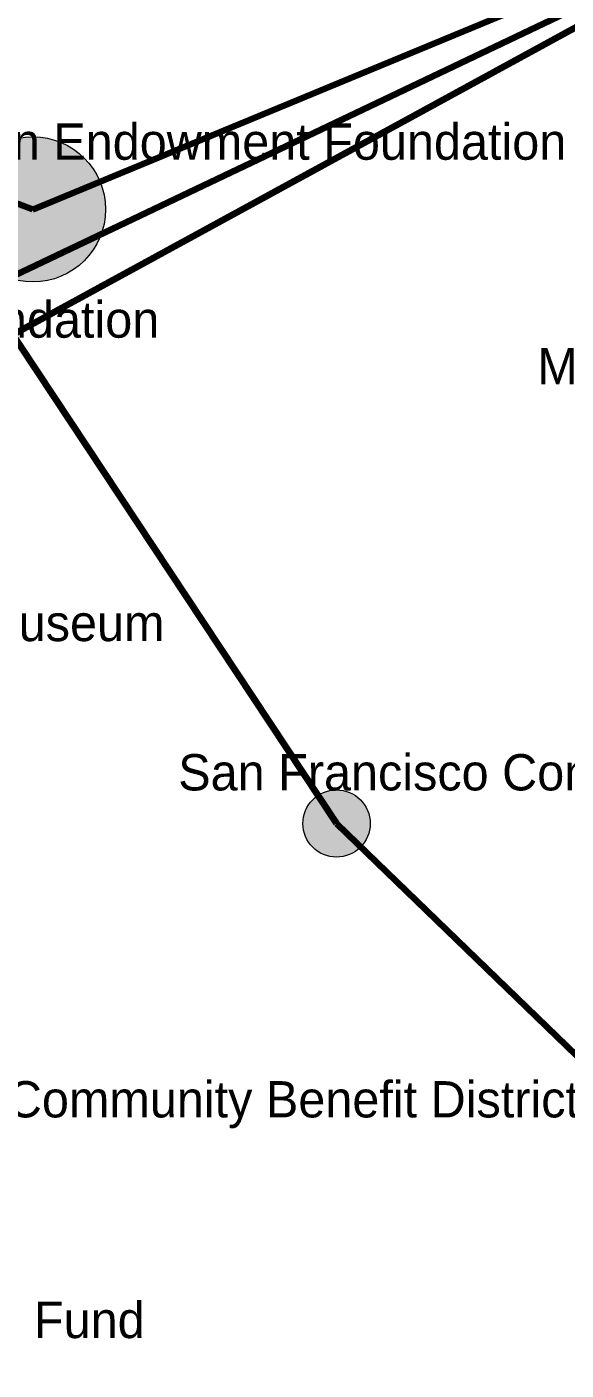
# Model space of a CAD drawing. Header units: millimetres. Extents: x -17.3 to 32.9, y -10.4 to 22.9.
# Drawn here: x 14.34 to 17.71, y -6.51 to 1.88 of the extents above; entities that cross this region are included whole.
import ezdxf

# ---------------------------------------------------------------- set-up
doc = ezdxf.new("R2010")
doc.units = ezdxf.units.MM
doc.header["$MEASUREMENT"] = 0
for name, color, linetype, true_color in [('links', 7, 'Continuous', 0x000000), ('node border', 7, 'Continuous', 0x000000), ('node centers', 7, 'Continuous', 0x000000), ('other_nodefills', 7, 'Continuous', 0x000000), ('SF_nodefills', 7, 'Continuous', 0x000000), ('text', 7, 'Continuous', 0x000000)]:
    doc.layers.add(name, color=color, linetype=linetype, true_color=true_color)

msp = doc.modelspace()

# ---------------------------------------------------------------- hatches: boundary and pattern name
at = {"layer": 'other_nodefills', "true_color": 0xb2b2b2}
msp.add_hatch(color=253, dxfattribs=at).paths.add_polyline_path([(14.8329, 0.7376), (14.8328, 0.7493), (14.8323, 0.7609), (14.8316, 0.7725), (14.8306, 0.7839), (14.8293, 0.7953), (14.8277, 0.8066), (14.8259, 0.8178), (14.8237, 0.8289), (14.8213, 0.8399), (14.8187, 0.8509), (14.8157, 0.8617), (14.8126, 0.8724), (14.8091, 0.883), (14.8054, 0.8934), (14.8015, 0.9038), (14.7973, 0.914), (14.7929, 0.9241), (14.7882, 0.9341), (14.7833, 0.9439), (14.7782, 0.9536), (14.7729, 0.9632), (14.7673, 0.9726), (14.7615, 0.9819), (14.7555, 0.991), (14.7493, 1), (14.7429, 1.0088), (14.7362, 1.0174), (14.7294, 1.0259), (14.7224, 1.0342), (14.7152, 1.0424), (14.7077, 1.0503), (14.7001, 1.0581), (14.6924, 1.0657), (14.6844, 1.0731), (14.6763, 1.0803), (14.668, 1.0874), (14.6595, 1.0942), (14.6508, 1.1008), (14.642, 1.1072), (14.6331, 1.1134), (14.6239, 1.1194), (14.6147, 1.1252), (14.6052, 1.1308), (14.5957, 1.1362), (14.586, 1.1413), (14.5761, 1.1462), (14.5661, 1.1508), (14.556, 1.1552), (14.5458, 1.1594), (14.5355, 1.1634), (14.525, 1.167), (14.5144, 1.1705), (14.5037, 1.1737), (14.4929, 1.1766), (14.482, 1.1793), (14.4709, 1.1817), (14.4598, 1.1838), (14.4486, 1.1856), (14.4373, 1.1872), (14.4259, 1.1885), (14.4144, 1.1895), (14.4029, 1.1903), (14.3913, 1.1907), (14.3796, 1.1909), (14.3679, 1.1907), (14.3562, 1.1903), (14.3447, 1.1895), (14.3332, 1.1885), (14.3218, 1.1872), (14.3105, 1.1856), (14.2993, 1.1838), (14.2882, 1.1817), (14.2771, 1.1793), (14.2662, 1.1766), (14.2554, 1.1737), (14.2447, 1.1705), (14.2341, 1.167), (14.2236, 1.1634), (14.2133, 1.1594), (14.203, 1.1552), (14.1929, 1.1508), (14.183, 1.1462), (14.1731, 1.1413), (14.1634, 1.1362), (14.1539, 1.1308), (14.1444, 1.1252), (14.1352, 1.1194), (14.126, 1.1134), (14.1171, 1.1072), (14.1083, 1.1008), (14.0996, 1.0942), (14.0911, 1.0874), (14.0828, 1.0803), (14.0747, 1.0731), (14.0667, 1.0657), (14.0589, 1.0581), (14.0513, 1.0503), (14.0439, 1.0424), (14.0367, 1.0342), (14.0297, 1.0259), (14.0229, 1.0174), (14.0162, 1.0088), (14.0098, 1), (14.0036, 0.991), (13.9976, 0.9819), (13.9918, 0.9726), (13.9862, 0.9632), (13.9809, 0.9536), (13.9758, 0.9439), (13.9709, 0.9341), (13.9662, 0.9241), (13.9618, 0.914), (13.9576, 0.9038), (13.9537, 0.8934), (13.95, 0.883), (13.9466, 0.8724), (13.9434, 0.8617), (13.9405, 0.8509), (13.9378, 0.8399), (13.9354, 0.8289), (13.9333, 0.8178), (13.9314, 0.8066), (13.9298, 0.7953), (13.9285, 0.7839), (13.9275, 0.7725), (13.9268, 0.7609), (13.9263, 0.7493), (13.9262, 0.7376), (13.9263, 0.7259), (13.9268, 0.7142), (13.9275, 0.7027), (13.9285, 0.6912), (13.9298, 0.6798), (13.9314, 0.6685), (13.9333, 0.6572), (13.9354, 0.6461), (13.9378, 0.6351), (13.9405, 0.6242), (13.9434, 0.6134), (13.9466, 0.6026), (13.95, 0.592), (13.9537, 0.5816), (13.9576, 0.5712), (13.9618, 0.561), (13.9662, 0.5508), (13.9709, 0.5409), (13.9758, 0.531), (13.9809, 0.5213), (13.9862, 0.5117), (13.9918, 0.5023), (13.9976, 0.493), (14.0036, 0.4839), (14.0098, 0.4749), (14.0162, 0.4661), (14.0229, 0.4575), (14.0297, 0.449), (14.0367, 0.4407), (14.0439, 0.4325), (14.0513, 0.4246), (14.0589, 0.4168), (14.0667, 0.4092), (14.0747, 0.4018), (14.0828, 0.3945), (14.0911, 0.3875), (14.0996, 0.3807), (14.1083, 0.374), (14.1171, 0.3676), (14.126, 0.3614), (14.1352, 0.3554), (14.1444, 0.3496), (14.1539, 0.344), (14.1634, 0.3387), (14.1731, 0.3336), (14.183, 0.3287), (14.1929, 0.324), (14.203, 0.3196), (14.2133, 0.3154), (14.2236, 0.3115), (14.2341, 0.3078), (14.2447, 0.3043), (14.2554, 0.3012), (14.2662, 0.2982), (14.2771, 0.2956), (14.2882, 0.2932), (14.2993, 0.291), (14.3105, 0.2892), (14.3218, 0.2876), (14.3332, 0.2863), (14.3447, 0.2853), (14.3562, 0.2846), (14.3679, 0.2841), (14.3796, 0.284), (14.3913, 0.2841), (14.4029, 0.2846), (14.4144, 0.2853), (14.4259, 0.2863), (14.4373, 0.2876), (14.4486, 0.2892), (14.4598, 0.291), (14.4709, 0.2932), (14.482, 0.2956), (14.4929, 0.2982), (14.5037, 0.3012), (14.5144, 0.3043), (14.525, 0.3078), (14.5355, 0.3115), (14.5458, 0.3154), (14.556, 0.3196), (14.5661, 0.324), (14.5761, 0.3287), (14.586, 0.3336), (14.5957, 0.3387), (14.6052, 0.344), (14.6147, 0.3496), (14.6239, 0.3554), (14.6331, 0.3614), (14.642, 0.3676), (14.6508, 0.374), (14.6595, 0.3807), (14.668, 0.3875), (14.6763, 0.3945), (14.6844, 0.4018), (14.6924, 0.4092), (14.7001, 0.4168), (14.7077, 0.4246), (14.7152, 0.4325), (14.7224, 0.4407), (14.7294, 0.449), (14.7362, 0.4575), (14.7429, 0.4661), (14.7493, 0.4749), (14.7555, 0.4839), (14.7615, 0.493), (14.7673, 0.5023), (14.7729, 0.5117), (14.7782, 0.5213), (14.7833, 0.531), (14.7882, 0.5409), (14.7929, 0.5508), (14.7973, 0.561), (14.8015, 0.5712), (14.8054, 0.5816), (14.8091, 0.592), (14.8126, 0.6026), (14.8157, 0.6134), (14.8187, 0.6242), (14.8213, 0.6351), (14.8237, 0.6461), (14.8259, 0.6572), (14.8277, 0.6685), (14.8293, 0.6798), (14.8306, 0.6912), (14.8316, 0.7027), (14.8323, 0.7142), (14.8328, 0.7259)], flags=0)
at = {"layer": 'SF_nodefills', "true_color": 0xff8b00}
msp.add_hatch(color=30, dxfattribs=at).paths.add_polyline_path([(16.4845, -3.0992), (16.4845, -3.0938), (16.4843, -3.0884), (16.4839, -3.0831), (16.4834, -3.0777), (16.4828, -3.0724), (16.4821, -3.0672), (16.4812, -3.062), (16.4803, -3.0569), (16.4792, -3.0517), (16.4779, -3.0467), (16.4766, -3.0417), (16.4751, -3.0367), (16.4735, -3.0318), (16.4718, -3.0269), (16.47, -3.0221), (16.468, -3.0174), (16.466, -3.0127), (16.4638, -3.0081), (16.4616, -3.0035), (16.4592, -2.999), (16.4567, -2.9946), (16.4541, -2.9902), (16.4515, -2.9859), (16.4487, -2.9817), (16.4458, -2.9775), (16.4428, -2.9734), (16.4398, -2.9694), (16.4366, -2.9655), (16.4333, -2.9616), (16.43, -2.9578), (16.4266, -2.9541), (16.4231, -2.9505), (16.4194, -2.947), (16.4158, -2.9436), (16.412, -2.9402), (16.4081, -2.937), (16.4042, -2.9338), (16.4002, -2.9307), (16.3961, -2.9277), (16.392, -2.9249), (16.3877, -2.9221), (16.3835, -2.9194), (16.3791, -2.9168), (16.3747, -2.9143), (16.3702, -2.9119), (16.3656, -2.9097), (16.361, -2.9075), (16.3563, -2.9055), (16.3516, -2.9035), (16.3468, -2.9017), (16.3419, -2.9), (16.337, -2.8984), (16.332, -2.8969), (16.327, -2.8956), (16.322, -2.8943), (16.3168, -2.8932), (16.3117, -2.8922), (16.3065, -2.8914), (16.3013, -2.8906), (16.296, -2.89), (16.2907, -2.8896), (16.2853, -2.8892), (16.2799, -2.889), (16.2745, -2.8889), (16.2691, -2.889), (16.2637, -2.8892), (16.2583, -2.8896), (16.253, -2.89), (16.2478, -2.8906), (16.2425, -2.8914), (16.2374, -2.8922), (16.2322, -2.8932), (16.2271, -2.8943), (16.2221, -2.8956), (16.2171, -2.8969), (16.2121, -2.8984), (16.2072, -2.9), (16.2024, -2.9017), (16.1976, -2.9035), (16.1928, -2.9055), (16.1882, -2.9075), (16.1835, -2.9097), (16.179, -2.9119), (16.1745, -2.9143), (16.1701, -2.9168), (16.1657, -2.9194), (16.1614, -2.9221), (16.1572, -2.9249), (16.153, -2.9277), (16.149, -2.9307), (16.145, -2.9338), (16.141, -2.937), (16.1372, -2.9402), (16.1334, -2.9436), (16.1297, -2.947), (16.1261, -2.9505), (16.1226, -2.9541), (16.1192, -2.9578), (16.1158, -2.9616), (16.1126, -2.9655), (16.1094, -2.9694), (16.1063, -2.9734), (16.1034, -2.9775), (16.1005, -2.9817), (16.0977, -2.9859), (16.095, -2.9902), (16.0924, -2.9946), (16.09, -2.999), (16.0876, -3.0035), (16.0853, -3.0081), (16.0832, -3.0127), (16.0811, -3.0174), (16.0792, -3.0221), (16.0774, -3.0269), (16.0756, -3.0318), (16.074, -3.0367), (16.0726, -3.0417), (16.0712, -3.0467), (16.07, -3.0517), (16.0689, -3.0569), (16.0679, -3.062), (16.067, -3.0672), (16.0663, -3.0724), (16.0657, -3.0777), (16.0652, -3.0831), (16.0649, -3.0884), (16.0647, -3.0938), (16.0646, -3.0992), (16.0647, -3.1046), (16.0649, -3.11), (16.0652, -3.1154), (16.0657, -3.1207), (16.0663, -3.1259), (16.067, -3.1312), (16.0679, -3.1364), (16.0689, -3.1415), (16.07, -3.1466), (16.0712, -3.1516), (16.0726, -3.1566), (16.074, -3.1616), (16.0756, -3.1665), (16.0774, -3.1713), (16.0792, -3.1761), (16.0811, -3.1809), (16.0832, -3.1855), (16.0853, -3.1902), (16.0876, -3.1947), (16.09, -3.1992), (16.0924, -3.2036), (16.095, -3.208), (16.0977, -3.2123), (16.1005, -3.2165), (16.1034, -3.2207), (16.1063, -3.2247), (16.1094, -3.2287), (16.1126, -3.2327), (16.1158, -3.2365), (16.1192, -3.2403), (16.1226, -3.244), (16.1261, -3.2476), (16.1297, -3.2511), (16.1334, -3.2545), (16.1372, -3.2578), (16.141, -3.2611), (16.145, -3.2643), (16.149, -3.2673), (16.153, -3.2703), (16.1572, -3.2732), (16.1614, -3.276), (16.1657, -3.2786), (16.1701, -3.2812), (16.1745, -3.2837), (16.179, -3.2861), (16.1835, -3.2883), (16.1882, -3.2905), (16.1928, -3.2925), (16.1976, -3.2945), (16.2024, -3.2963), (16.2072, -3.298), (16.2121, -3.2996), (16.2171, -3.3011), (16.2221, -3.3024), (16.2271, -3.3037), (16.2322, -3.3048), (16.2374, -3.3057), (16.2425, -3.3066), (16.2478, -3.3073), (16.253, -3.3079), (16.2583, -3.3084), (16.2637, -3.3088), (16.2691, -3.309), (16.2745, -3.309), (16.2799, -3.309), (16.2853, -3.3088), (16.2907, -3.3084), (16.296, -3.3079), (16.3013, -3.3073), (16.3065, -3.3066), (16.3117, -3.3057), (16.3168, -3.3048), (16.322, -3.3037), (16.327, -3.3024), (16.332, -3.3011), (16.337, -3.2996), (16.3419, -3.298), (16.3468, -3.2963), (16.3516, -3.2945), (16.3563, -3.2925), (16.361, -3.2905), (16.3656, -3.2883), (16.3702, -3.2861), (16.3747, -3.2837), (16.3791, -3.2812), (16.3835, -3.2786), (16.3877, -3.276), (16.392, -3.2732), (16.3961, -3.2703), (16.4002, -3.2673), (16.4042, -3.2643), (16.4081, -3.2611), (16.412, -3.2578), (16.4158, -3.2545), (16.4194, -3.2511), (16.4231, -3.2476), (16.4266, -3.244), (16.43, -3.2403), (16.4333, -3.2365), (16.4366, -3.2327), (16.4398, -3.2287), (16.4428, -3.2247), (16.4458, -3.2207), (16.4487, -3.2165), (16.4515, -3.2123), (16.4541, -3.208), (16.4567, -3.2036), (16.4592, -3.1992), (16.4616, -3.1947), (16.4638, -3.1902), (16.466, -3.1855), (16.468, -3.1809), (16.47, -3.1761), (16.4718, -3.1713), (16.4735, -3.1665), (16.4751, -3.1616), (16.4766, -3.1566), (16.4779, -3.1516), (16.4792, -3.1466), (16.4803, -3.1415), (16.4812, -3.1364), (16.4821, -3.1312), (16.4828, -3.1259), (16.4834, -3.1207), (16.4839, -3.1154), (16.4843, -3.11), (16.4845, -3.1046)], flags=0)

# ---------------------------------------------------------------- linework, layer by layer
at = {"layer": 'links', "color": 18, "lineweight": 140, "true_color": 0x000000}
for p, q in [((16.2745, -3.0992), (11.437, 4.2087)), ((14.3796, 0.7376), (8.105, 3.07)), ((14.3796, 0.7376), (19.2949, 2.775)), ((9.7634, -1.8197), (19.3099, 2.7323)), ((13.7208, -0.3361), (19.3155, 2.7217)), ((16.2745, -3.0992), (19.8, -6.5138))]:
    msp.add_line(p, q, dxfattribs=at)
at = {"layer": 'node border', "color": 7, "lineweight": 5, "true_color": 0xffffff}
for centre, radius in [((14.3796, 0.7375), 0.4534), ((16.2746, -3.0989), 0.21)]:
    msp.add_circle(centre, radius, dxfattribs=at)
at = {"layer": 'node centers'}
for p in [(14.3796, 0.7375), (16.2745, -3.0991)]:
    msp.add_point(p, dxfattribs=at)
at = {"layer": 'other_nodefills', "lineweight": 0}
msp.add_circle((14.3796, 0.7375), 0.4534, dxfattribs=at)
at = {"layer": 'SF_nodefills', "lineweight": 0}
msp.add_circle((16.2746, -3.0989), 0.21, dxfattribs=at)

# ---------------------------------------------------------------- texts
at = {"layer": 'text', "color": 254, "true_color": 0xe6e7e8, "char_height": 0.226667, "attachment_point": 7, "line_spacing_factor": 0.963855}
for s, insert, width in [('\\fCentury Gothic;American Endowment Foundation', (13.1424, 1.0443), 5.429763), ('\\fCentury Gothic;Spx Foundation', (13.0451, -0.1324), 2.540129), ('\\fCentury Gothic;Mz Foundation', (17.5276, -0.3576), 2.427527), ('\\fCentury Gothic;Contempoary Jewish Museum', (11.124, -2.028), 4.787785), ('\\fCentury Gothic;San Francisco Consortium', (15.2865, -2.8956), 4.10486), ('\\fCentury Gothic;Yerba Buena Community Benefit District', (12.3632, -5.0035), 6.245763), ('\\fCentury Gothic;Jewish Communal Fund', (11.8258, -6.3168), 3.808)]:
    msp.add_mtext(s, dxfattribs=dict(at, insert=insert, width=width))

doc.saveas('drawing.dxf')
